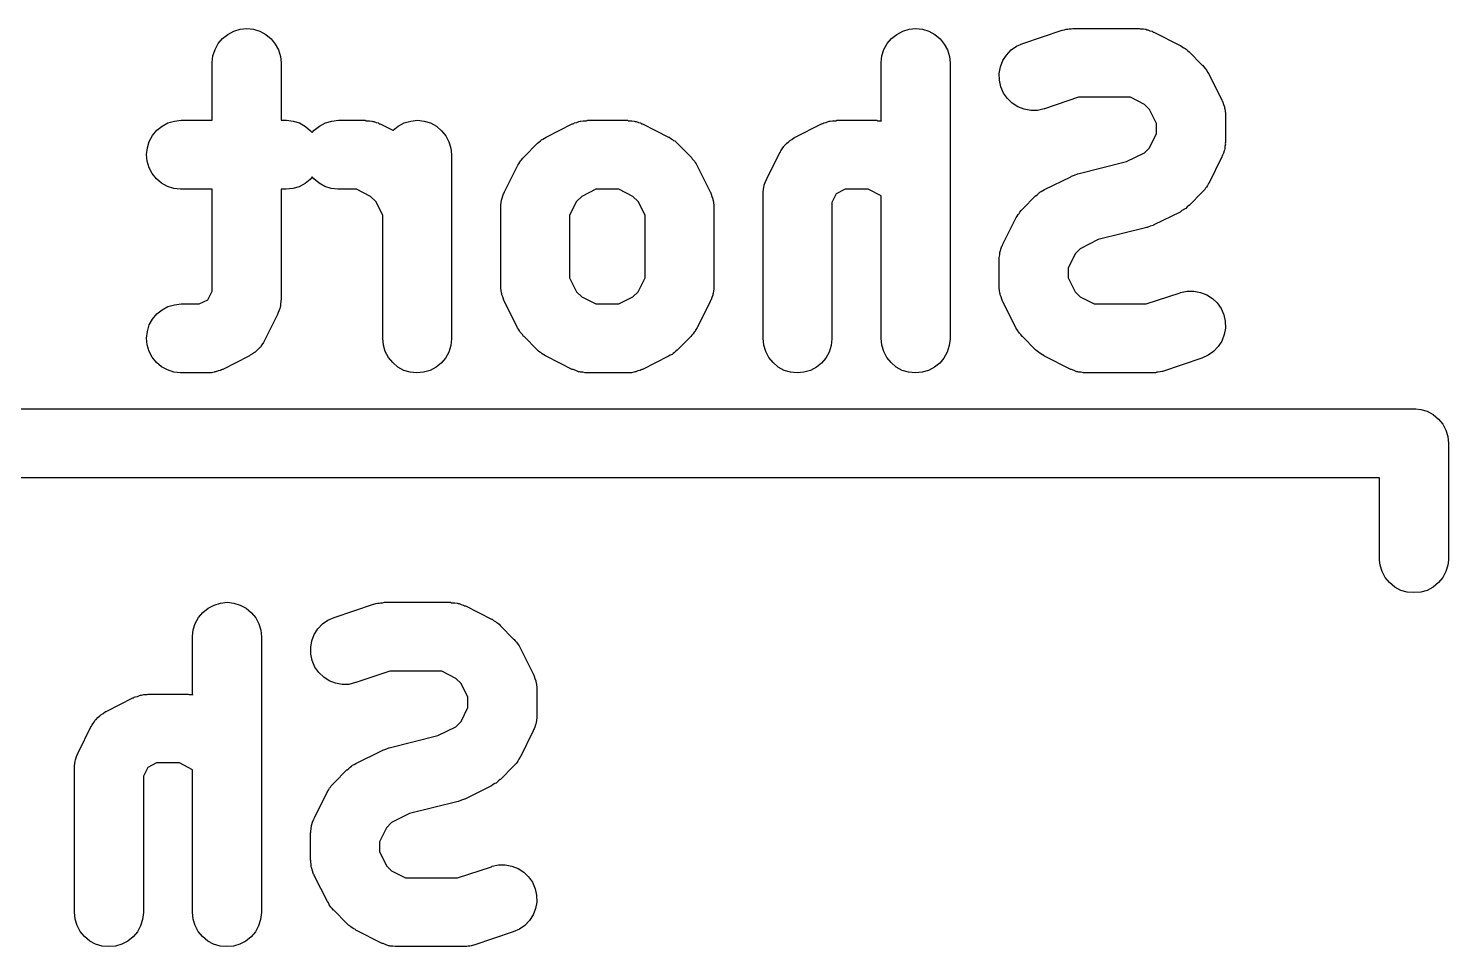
# Model space of a CAD drawing. Extents: x 10 to 156, y -120 to 0.
# Drawn here: x 15.902 to 18.995, y -114.956 to -112.956 of the extents above; entities that cross this region are included whole.
import ezdxf

# ---------------------------------------------------------------- set-up
doc = ezdxf.new("R2010")
doc.units = 0
doc.header["$MEASUREMENT"] = 0
doc.layers.add('BLACK', color=7, linetype='CONTINUOUS')

msp = doc.modelspace()

# ---------------------------------------------------------------- linework, layer by layer
at = {"layer": 'BLACK', "linetype": 'CONTINUOUS'}
for p, q in [((16.3153, -112.989), (16.3247, -112.978)), ((16.3247, -112.978), (16.3361, -112.969)), ((16.3361, -112.969), (16.349, -112.962)), ((16.349, -112.962), (16.3631, -112.958)), ((16.3631, -112.958), (16.3777, -112.956)), ((16.3777, -112.956), (16.3922, -112.958)), ((16.3922, -112.958), (16.4062, -112.962)), ((16.4062, -112.962), (16.4191, -112.969)), ((16.4191, -112.969), (16.4304, -112.979)), ((16.4304, -112.979), (16.4396, -112.99)), ((17.7724, -112.989), (17.7818, -112.978)), ((17.7818, -112.978), (17.7932, -112.969)), ((17.7932, -112.969), (17.8062, -112.962)), ((17.8062, -112.962), (17.8202, -112.958)), ((17.8202, -112.958), (17.8348, -112.956)), ((17.8348, -112.956), (17.8494, -112.958)), ((17.8494, -112.958), (17.8633, -112.962)), ((17.8633, -112.962), (17.8762, -112.969)), ((17.8762, -112.969), (17.8875, -112.979)), ((17.8875, -112.979), (17.8968, -112.99)), ((18.0677, -112.989), (18.1534, -112.96)), ((18.1534, -112.96), (18.1544, -112.96)), ((18.1544, -112.96), (18.1585, -112.959)), ((18.1585, -112.959), (18.1626, -112.958)), ((18.1626, -112.958), (18.1657, -112.958)), ((18.1657, -112.958), (18.1687, -112.957)), ((18.1687, -112.957), (18.1729, -112.957)), ((18.1729, -112.957), (18.1771, -112.956)), ((18.1771, -112.956), (18.32, -112.956)), ((18.32, -112.956), (18.321, -112.956)), ((18.321, -112.956), (18.3232, -112.957)), ((18.3232, -112.957), (18.3254, -112.957)), ((18.3254, -112.957), (18.3305, -112.957)), ((18.3305, -112.957), (18.3356, -112.958)), ((18.3356, -112.958), (18.3377, -112.959)), ((18.3377, -112.959), (18.3399, -112.959)), ((18.3399, -112.959), (18.3447, -112.961)), ((18.3447, -112.961), (18.3495, -112.962)), ((18.3495, -112.962), (18.3515, -112.964)), ((18.3515, -112.964), (18.3535, -112.964)), ((18.3535, -112.964), (18.4107, -112.993)), ((16.3038, -113.016), (16.3082, -113.002)), ((16.3082, -113.002), (16.3153, -112.989)), ((16.4396, -112.99), (16.4465, -113.003)), ((16.4465, -113.003), (16.4507, -113.017)), ((17.7609, -113.016), (17.7653, -113.002)), ((17.7653, -113.002), (17.7724, -112.989)), ((17.8968, -112.99), (17.9036, -113.003)), ((17.9036, -113.003), (17.9079, -113.017)), ((18.0323, -113.014), (18.0424, -113.003)), ((18.0424, -113.003), (18.0543, -112.995)), ((18.0543, -112.995), (18.0677, -112.989)), ((18.4107, -112.993), (18.4116, -112.993)), ((18.4116, -112.993), (18.4152, -112.996)), ((18.4152, -112.996), (18.4189, -112.998)), ((18.4189, -112.998), (18.4213, -113)), ((18.4213, -113), (18.4239, -113.001)), ((18.4239, -113.001), (18.4269, -113.004)), ((18.4269, -113.004), (18.4302, -113.007)), ((18.4302, -113.007), (18.4587, -113.036)), ((16.3021, -113.03), (16.3038, -113.016)), ((16.3021, -113.031), (16.3021, -113.03)), ((16.3021, -113.156), (16.3021, -113.031)), ((16.4507, -113.017), (16.4521, -113.031)), ((16.4521, -113.031), (16.4521, -113.156)), ((17.7593, -113.03), (17.7609, -113.016)), ((17.7593, -113.031), (17.7593, -113.03)), ((17.7593, -113.158), (17.7593, -113.031)), ((17.9079, -113.017), (17.9093, -113.031)), ((17.9093, -113.031), (17.9093, -113.631)), ((18.0166, -113.054), (18.0192, -113.04)), ((18.0192, -113.04), (18.0245, -113.026)), ((18.0245, -113.026), (18.0323, -113.014)), ((18.4587, -113.036), (18.4595, -113.036)), ((18.4595, -113.036), (18.4621, -113.04)), ((18.4621, -113.04), (18.465, -113.043)), ((18.465, -113.043), (18.4667, -113.045)), ((18.017, -113.069), (18.0166, -113.054)), ((18.0201, -113.083), (18.017, -113.069)), ((18.4667, -113.045), (18.4686, -113.048)), ((18.4686, -113.048), (18.4705, -113.051)), ((18.4705, -113.051), (18.4728, -113.055)), ((18.4728, -113.055), (18.5014, -113.112)), ((18.026, -113.097), (18.0201, -113.083)), ((18.0343, -113.109), (18.026, -113.097)), ((18.0449, -113.119), (18.0343, -113.109)), ((18.0572, -113.127), (18.0449, -113.119)), ((18.0708, -113.132), (18.0572, -113.127)), ((18.0852, -113.135), (18.0708, -113.132)), ((18.0998, -113.135), (18.0852, -113.135)), ((18.1141, -113.131), (18.0998, -113.135)), ((18.1151, -113.131), (18.1141, -113.131)), ((18.1893, -113.106), (18.1151, -113.131)), ((18.3023, -113.106), (18.1893, -113.106)), ((18.3327, -113.122), (18.3023, -113.106)), ((18.3441, -113.133), (18.3327, -113.122)), ((18.3593, -113.163), (18.3441, -113.133)), ((18.5014, -113.112), (18.5018, -113.113)), ((18.5018, -113.113), (18.5026, -113.115)), ((18.5026, -113.115), (18.5036, -113.117)), ((18.5036, -113.117), (18.5051, -113.122)), ((18.5051, -113.122), (18.5069, -113.127)), ((18.5069, -113.127), (18.5072, -113.129)), ((18.5072, -113.129), (18.5079, -113.131)), ((18.5079, -113.131), (18.5084, -113.136)), ((18.5084, -113.136), (18.5092, -113.141)), ((16.1928, -113.169), (16.2057, -113.162)), ((16.2057, -113.162), (16.2197, -113.158)), ((16.2197, -113.158), (16.2343, -113.156)), ((16.2343, -113.156), (16.3021, -113.156)), ((16.4521, -113.156), (16.4629, -113.156)), ((16.4629, -113.156), (16.4639, -113.156)), ((16.4639, -113.156), (16.4784, -113.158)), ((16.4784, -113.158), (16.4924, -113.162)), ((16.4924, -113.162), (16.5052, -113.17)), ((16.5356, -113.169), (16.5486, -113.162)), ((16.5486, -113.162), (16.5626, -113.158)), ((16.5626, -113.158), (16.5771, -113.156)), ((16.5771, -113.156), (16.6343, -113.156)), ((16.6343, -113.156), (16.6353, -113.156)), ((16.6353, -113.156), (16.6375, -113.157)), ((16.6375, -113.157), (16.6397, -113.157)), ((16.6397, -113.157), (16.6448, -113.157)), ((16.6448, -113.157), (16.6499, -113.158)), ((16.6499, -113.158), (16.652, -113.159)), ((16.652, -113.159), (16.6542, -113.159)), ((16.6542, -113.159), (16.659, -113.161)), ((16.659, -113.161), (16.6638, -113.162)), ((16.6638, -113.162), (16.6658, -113.164)), ((16.6658, -113.164), (16.6678, -113.164)), ((16.6678, -113.164), (16.6957, -113.178)), ((16.7075, -113.169), (16.7205, -113.162)), ((16.7205, -113.162), (16.7345, -113.158)), ((16.7345, -113.158), (16.7491, -113.156)), ((16.7491, -113.156), (16.7637, -113.158)), ((16.7637, -113.158), (16.7776, -113.162)), ((16.7776, -113.162), (16.7905, -113.169)), ((17.0293, -113.193), (17.0865, -113.164)), ((17.0865, -113.164), (17.0874, -113.164)), ((17.0874, -113.164), (17.0895, -113.163)), ((17.0895, -113.163), (17.0914, -113.162)), ((17.0914, -113.162), (17.0963, -113.161)), ((17.0963, -113.161), (17.1011, -113.159)), ((17.1011, -113.159), (17.1033, -113.158)), ((17.1033, -113.158), (17.1054, -113.158)), ((17.1054, -113.158), (17.1105, -113.157)), ((17.1105, -113.157), (17.1156, -113.157)), ((17.1156, -113.157), (17.1178, -113.157)), ((17.1178, -113.157), (17.12, -113.156)), ((17.12, -113.156), (17.2057, -113.156)), ((17.2057, -113.156), (17.2068, -113.156)), ((17.2068, -113.156), (17.209, -113.157)), ((17.209, -113.157), (17.2112, -113.157)), ((17.2112, -113.157), (17.2162, -113.157)), ((17.2162, -113.157), (17.2213, -113.158)), ((17.2213, -113.158), (17.2234, -113.159)), ((17.2234, -113.159), (17.2256, -113.159)), ((17.2256, -113.159), (17.2304, -113.161)), ((17.2304, -113.161), (17.2353, -113.162)), ((17.2353, -113.162), (17.2372, -113.164)), ((17.2372, -113.164), (17.2393, -113.164)), ((17.2393, -113.164), (17.2964, -113.193)), ((17.5722, -113.193), (17.6293, -113.164)), ((17.6293, -113.164), (17.6303, -113.164)), ((17.6303, -113.164), (17.6323, -113.163)), ((17.6323, -113.163), (17.6343, -113.162)), ((17.6343, -113.162), (17.6392, -113.161)), ((17.6392, -113.161), (17.644, -113.159)), ((17.644, -113.159), (17.6462, -113.158)), ((17.6462, -113.158), (17.6483, -113.158)), ((17.6483, -113.158), (17.6534, -113.157)), ((17.6534, -113.157), (17.6585, -113.157)), ((17.6585, -113.157), (17.6607, -113.157)), ((17.6607, -113.157), (17.6629, -113.156)), ((17.6629, -113.156), (17.7486, -113.156)), ((17.7486, -113.156), (17.7496, -113.156)), ((17.7496, -113.156), (17.7518, -113.157)), ((17.7518, -113.157), (17.754, -113.157)), ((17.754, -113.157), (17.7591, -113.157)), ((17.7591, -113.157), (17.7593, -113.158)), ((18.3593, -113.185), (18.3593, -113.163)), ((18.5092, -113.141), (18.5091, -113.144)), ((18.5091, -113.144), (18.5093, -113.146)), ((18.5093, -113.146), (18.5093, -113.203)), ((16.1651, -113.202), (16.1721, -113.189)), ((16.1721, -113.189), (16.1814, -113.178)), ((16.1814, -113.178), (16.1928, -113.169)), ((16.5052, -113.17), (16.5164, -113.179)), ((16.5164, -113.179), (16.52, -113.183)), ((16.52, -113.183), (16.5243, -113.178)), ((16.5243, -113.178), (16.5356, -113.169)), ((16.6957, -113.178), (16.6961, -113.178)), ((16.6961, -113.178), (16.7075, -113.169)), ((16.7905, -113.169), (16.8018, -113.179)), ((16.8018, -113.179), (16.811, -113.19)), ((16.811, -113.19), (16.8179, -113.203)), ((17.0196, -113.199), (17.022, -113.197)), ((17.022, -113.197), (17.0257, -113.195)), ((17.0257, -113.195), (17.0293, -113.193)), ((17.2964, -113.193), (17.2973, -113.193)), ((17.2973, -113.193), (17.3009, -113.196)), ((17.3009, -113.196), (17.3046, -113.198)), ((17.3046, -113.198), (17.307, -113.2)), ((17.5598, -113.201), (17.5646, -113.198)), ((17.5646, -113.198), (17.5693, -113.194)), ((17.5693, -113.194), (17.5708, -113.194)), ((17.5708, -113.194), (17.5722, -113.193)), ((18.3441, -113.216), (18.3593, -113.185)), ((16.1593, -113.231), (16.1608, -113.216)), ((16.1608, -113.216), (16.1651, -113.202)), ((16.8179, -113.203), (16.8221, -113.217)), ((16.8221, -113.217), (16.8236, -113.231)), ((16.9813, -113.236), (17.0098, -113.207)), ((17.0098, -113.207), (17.0106, -113.206)), ((17.0106, -113.206), (17.0139, -113.204)), ((17.0139, -113.204), (17.0169, -113.201)), ((17.0169, -113.201), (17.0196, -113.199)), ((17.307, -113.2), (17.3096, -113.201)), ((17.3096, -113.201), (17.3126, -113.204)), ((17.3126, -113.204), (17.3159, -113.207)), ((17.3159, -113.207), (17.3445, -113.236)), ((17.5101, -113.284), (17.5386, -113.226)), ((17.5386, -113.226), (17.5391, -113.226)), ((17.5391, -113.226), (17.54, -113.224)), ((17.54, -113.224), (17.5407, -113.223)), ((17.5407, -113.223), (17.544, -113.218)), ((17.544, -113.218), (17.5471, -113.213)), ((17.5471, -113.213), (17.5482, -113.212)), ((17.5482, -113.212), (17.5491, -113.211)), ((17.5491, -113.211), (17.5533, -113.207)), ((17.5533, -113.207), (17.5573, -113.203)), ((17.5573, -113.203), (17.5586, -113.202)), ((17.5586, -113.202), (17.5598, -113.201)), ((18.2938, -113.246), (18.3327, -113.227)), ((18.3327, -113.227), (18.3441, -113.216)), ((18.5048, -113.228), (18.5032, -113.232)), ((18.5066, -113.223), (18.5048, -113.228)), ((18.507, -113.221), (18.5066, -113.223)), ((18.5076, -113.218), (18.507, -113.221)), ((18.5082, -113.213), (18.5076, -113.218)), ((18.5091, -113.208), (18.5082, -113.213)), ((18.5093, -113.204), (18.509, -113.206)), ((18.509, -113.206), (18.5091, -113.208)), ((18.5093, -113.203), (18.5093, -113.204)), ((16.1606, -113.245), (16.1593, -113.231)), ((16.1647, -113.26), (16.1606, -113.245)), ((16.1715, -113.272), (16.1647, -113.26)), ((16.8236, -113.231), (16.8236, -113.631)), ((16.9386, -113.312), (16.9672, -113.255)), ((16.9672, -113.255), (16.9677, -113.254)), ((16.9677, -113.254), (16.97, -113.251)), ((16.97, -113.251), (16.972, -113.247)), ((16.972, -113.247), (16.9739, -113.244)), ((16.9739, -113.244), (16.9756, -113.242)), ((16.9756, -113.242), (16.9786, -113.239)), ((16.9786, -113.239), (16.9813, -113.236)), ((17.3445, -113.236), (17.3452, -113.236)), ((17.3452, -113.236), (17.3478, -113.24)), ((17.3478, -113.24), (17.3507, -113.243)), ((17.3507, -113.243), (17.3524, -113.245)), ((17.3524, -113.245), (17.3543, -113.248)), ((17.3543, -113.248), (17.3563, -113.251)), ((17.3563, -113.251), (17.3585, -113.255)), ((17.3585, -113.255), (17.3871, -113.312)), ((18.1875, -113.273), (18.2938, -113.246)), ((18.5014, -113.236), (18.4728, -113.294)), ((18.5022, -113.234), (18.5014, -113.236)), ((18.5032, -113.232), (18.5022, -113.234)), ((16.1807, -113.284), (16.1715, -113.272)), ((16.1919, -113.293), (16.1807, -113.284)), ((16.5157, -113.285), (16.5044, -113.294)), ((16.52, -113.279), (16.5157, -113.285)), ((16.5236, -113.284), (16.52, -113.279)), ((16.5348, -113.293), (16.5236, -113.284)), ((17.5067, -113.292), (17.5082, -113.288)), ((17.5082, -113.288), (17.5093, -113.286)), ((17.5093, -113.286), (17.5101, -113.284)), ((18.115, -113.307), (18.1722, -113.279)), ((18.1722, -113.279), (18.1731, -113.278)), ((18.1731, -113.278), (18.1734, -113.278)), ((18.1734, -113.278), (18.1737, -113.278)), ((18.1737, -113.278), (18.1803, -113.276)), ((18.1803, -113.276), (18.1869, -113.273)), ((18.1869, -113.273), (18.1872, -113.273)), ((18.1872, -113.273), (18.1875, -113.273)), ((16.2047, -113.3), (16.1919, -113.293)), ((16.2187, -113.305), (16.2047, -113.3)), ((16.2332, -113.306), (16.2187, -113.305)), ((16.2343, -113.306), (16.2332, -113.306)), ((16.3021, -113.306), (16.2343, -113.306)), ((16.3021, -113.528), (16.3021, -113.306)), ((16.4629, -113.306), (16.4521, -113.306)), ((16.4521, -113.306), (16.4521, -113.546)), ((16.4774, -113.305), (16.4629, -113.306)), ((16.4914, -113.301), (16.4774, -113.305)), ((16.5044, -113.294), (16.4914, -113.301)), ((16.5476, -113.3), (16.5348, -113.293)), ((16.5615, -113.305), (16.5476, -113.3)), ((16.5761, -113.306), (16.5615, -113.305)), ((16.5771, -113.306), (16.5761, -113.306)), ((16.6166, -113.306), (16.5771, -113.306)), ((16.647, -113.322), (16.6166, -113.306)), ((16.6584, -113.333), (16.647, -113.322)), ((16.9334, -113.326), (16.9352, -113.321)), ((16.9352, -113.321), (16.9368, -113.316)), ((16.9368, -113.316), (16.9378, -113.314)), ((16.9378, -113.314), (16.9386, -113.312)), ((17.1073, -113.322), (17.0959, -113.333)), ((17.1377, -113.306), (17.1073, -113.322)), ((17.188, -113.306), (17.1377, -113.306)), ((17.2184, -113.322), (17.188, -113.306)), ((17.2298, -113.333), (17.2184, -113.322)), ((17.3871, -113.312), (17.3875, -113.313)), ((17.3875, -113.313), (17.3883, -113.315)), ((17.3883, -113.315), (17.3893, -113.317)), ((17.3893, -113.317), (17.3908, -113.322)), ((17.3908, -113.322), (17.3926, -113.327)), ((17.5021, -113.316), (17.5024, -113.314)), ((17.5021, -113.317), (17.5021, -113.316)), ((17.5021, -113.631), (17.5021, -113.317)), ((17.5023, -113.312), (17.5032, -113.307)), ((17.5024, -113.314), (17.5023, -113.312)), ((17.5032, -113.307), (17.5038, -113.302)), ((17.5038, -113.302), (17.5044, -113.299)), ((17.5044, -113.299), (17.5048, -113.297)), ((17.5048, -113.297), (17.5067, -113.292)), ((17.6616, -113.316), (17.6521, -113.335)), ((17.6806, -113.306), (17.6616, -113.316)), ((17.7309, -113.306), (17.6806, -113.306)), ((17.7593, -113.321), (17.7309, -113.306)), ((17.7593, -113.631), (17.7593, -113.321)), ((18.067, -113.35), (18.0955, -113.321)), ((18.0955, -113.321), (18.0963, -113.321)), ((18.0963, -113.321), (18.0996, -113.318)), ((18.0996, -113.318), (18.1026, -113.315)), ((18.1026, -113.315), (18.1053, -113.313)), ((18.1053, -113.313), (18.1077, -113.311)), ((18.1077, -113.311), (18.1115, -113.309)), ((18.1115, -113.309), (18.115, -113.307)), ((18.4587, -113.313), (18.4302, -113.342)), ((18.4614, -113.31), (18.4587, -113.313)), ((18.4644, -113.307), (18.4614, -113.31)), ((18.4661, -113.304), (18.4644, -113.307)), ((18.468, -113.302), (18.4661, -113.304)), ((18.47, -113.298), (18.468, -113.302)), ((18.4723, -113.294), (18.47, -113.298)), ((18.4728, -113.294), (18.4723, -113.294)), ((16.6736, -113.363), (16.6584, -113.333)), ((16.9307, -113.345), (16.931, -113.342)), ((16.9307, -113.346), (16.9307, -113.345)), ((16.9307, -113.517), (16.9307, -113.346)), ((16.9309, -113.34), (16.9318, -113.335)), ((16.931, -113.342), (16.9309, -113.34)), ((16.9318, -113.335), (16.9324, -113.33)), ((16.9324, -113.33), (16.933, -113.328)), ((16.933, -113.328), (16.9334, -113.326)), ((17.0959, -113.333), (17.0807, -113.363)), ((17.245, -113.363), (17.2298, -113.333)), ((17.3926, -113.327), (17.3929, -113.329)), ((17.3929, -113.329), (17.3936, -113.331)), ((17.3936, -113.331), (17.3941, -113.336)), ((17.3941, -113.336), (17.3949, -113.341)), ((17.3949, -113.341), (17.3948, -113.344)), ((17.3948, -113.344), (17.395, -113.346)), ((17.395, -113.346), (17.395, -113.517)), ((17.6521, -113.335), (17.6521, -113.631)), ((18.0614, -113.356), (18.0643, -113.353)), ((18.0643, -113.353), (18.067, -113.35)), ((18.4143, -113.353), (18.4107, -113.356)), ((18.418, -113.351), (18.4143, -113.353)), ((18.4204, -113.35), (18.418, -113.351)), ((18.4231, -113.348), (18.4204, -113.35)), ((18.4261, -113.345), (18.4231, -113.348)), ((18.4294, -113.342), (18.4261, -113.345)), ((18.4302, -113.342), (18.4294, -113.342)), ((16.6736, -113.631), (16.6736, -113.363)), ((17.0807, -113.363), (17.0807, -113.499)), ((17.245, -113.499), (17.245, -113.363)), ((18.0243, -113.426), (18.0529, -113.369)), ((18.0529, -113.369), (18.0534, -113.368)), ((18.0534, -113.368), (18.0557, -113.365)), ((18.0557, -113.365), (18.0577, -113.361)), ((18.0577, -113.361), (18.0597, -113.359)), ((18.0597, -113.359), (18.0614, -113.356)), ((18.3535, -113.384), (18.3526, -113.385)), ((18.4107, -113.356), (18.3535, -113.384)), ((18.3382, -113.39), (18.2319, -113.416)), ((18.3385, -113.39), (18.3382, -113.39)), ((18.3389, -113.39), (18.3385, -113.39)), ((18.3453, -113.387), (18.3389, -113.39)), ((18.352, -113.385), (18.3453, -113.387)), ((18.3523, -113.385), (18.352, -113.385)), ((18.3526, -113.385), (18.3523, -113.385)), ((18.0175, -113.449), (18.0181, -113.444)), ((18.0181, -113.444), (18.0187, -113.442)), ((18.0187, -113.442), (18.0191, -113.44)), ((18.0191, -113.44), (18.0209, -113.435)), ((18.0209, -113.435), (18.0225, -113.43)), ((18.0225, -113.43), (18.0236, -113.429)), ((18.0236, -113.429), (18.0243, -113.426)), ((18.193, -113.436), (18.1816, -113.447)), ((18.2319, -113.416), (18.193, -113.436)), ((18.0164, -113.459), (18.0167, -113.457)), ((18.0164, -113.46), (18.0164, -113.459)), ((18.0164, -113.517), (18.0164, -113.46)), ((18.0166, -113.455), (18.0175, -113.449)), ((18.0167, -113.457), (18.0166, -113.455)), ((18.1816, -113.447), (18.1664, -113.478)), ((17.0807, -113.499), (17.0959, -113.53)), ((17.2298, -113.53), (17.245, -113.499)), ((18.1664, -113.478), (18.1664, -113.499)), ((18.1664, -113.499), (18.1816, -113.53)), ((16.2927, -113.547), (16.3021, -113.528)), ((16.9309, -113.519), (16.9307, -113.517)), ((16.9308, -113.522), (16.9309, -113.519)), ((16.9316, -113.527), (16.9308, -113.522)), ((16.9321, -113.532), (16.9316, -113.527)), ((16.9328, -113.534), (16.9321, -113.532)), ((16.9331, -113.536), (16.9328, -113.534)), ((16.9349, -113.541), (16.9331, -113.536)), ((17.0959, -113.53), (17.1073, -113.541)), ((17.2184, -113.541), (17.2298, -113.53)), ((17.3923, -113.537), (17.3905, -113.542)), ((17.3927, -113.535), (17.3923, -113.537)), ((17.3934, -113.533), (17.3927, -113.535)), ((17.3939, -113.528), (17.3934, -113.533)), ((17.3948, -113.523), (17.3939, -113.528)), ((17.395, -113.518), (17.3947, -113.52)), ((17.3947, -113.52), (17.3948, -113.523)), ((17.395, -113.517), (17.395, -113.518)), ((18.0166, -113.519), (18.0164, -113.517)), ((18.0166, -113.522), (18.0166, -113.519)), ((18.0174, -113.527), (18.0166, -113.522)), ((18.0179, -113.532), (18.0174, -113.527)), ((18.0185, -113.534), (18.0179, -113.532)), ((18.0188, -113.536), (18.0185, -113.534)), ((18.0206, -113.541), (18.0188, -113.536)), ((18.1816, -113.53), (18.193, -113.541)), ((18.3364, -113.556), (18.4106, -113.532)), ((18.4106, -113.532), (18.4116, -113.531)), ((18.4116, -113.531), (18.4259, -113.528)), ((18.4259, -113.528), (18.4405, -113.528)), ((18.4405, -113.528), (18.4549, -113.531)), ((18.4549, -113.531), (18.4685, -113.536)), ((18.4685, -113.536), (18.4808, -113.544)), ((16.1814, -113.578), (16.1928, -113.569)), ((16.1928, -113.569), (16.2057, -113.562)), ((16.2057, -113.562), (16.2197, -113.558)), ((16.2197, -113.558), (16.2343, -113.556)), ((16.2343, -113.556), (16.2737, -113.556)), ((16.2737, -113.556), (16.2927, -113.547)), ((16.4495, -113.566), (16.4476, -113.57)), ((16.4498, -113.563), (16.4495, -113.566)), ((16.4505, -113.561), (16.4498, -113.563)), ((16.4511, -113.556), (16.4505, -113.561)), ((16.4519, -113.551), (16.4511, -113.556)), ((16.4521, -113.547), (16.4519, -113.549)), ((16.4519, -113.549), (16.4519, -113.551)), ((16.4521, -113.546), (16.4521, -113.547)), ((16.9364, -113.546), (16.9349, -113.541)), ((16.9374, -113.548), (16.9364, -113.546)), ((16.9382, -113.55), (16.9374, -113.548)), ((16.9386, -113.551), (16.9382, -113.55)), ((16.9672, -113.608), (16.9386, -113.551)), ((17.1073, -113.541), (17.1377, -113.556)), ((17.1377, -113.556), (17.188, -113.556)), ((17.188, -113.556), (17.2184, -113.541)), ((17.3871, -113.551), (17.3585, -113.608)), ((17.3879, -113.549), (17.3871, -113.551)), ((17.3889, -113.547), (17.3879, -113.549)), ((17.3905, -113.542), (17.3889, -113.547)), ((18.0221, -113.546), (18.0206, -113.541)), ((18.0231, -113.548), (18.0221, -113.546)), ((18.0239, -113.55), (18.0231, -113.548)), ((18.0243, -113.551), (18.0239, -113.55)), ((18.0529, -113.608), (18.0243, -113.551)), ((18.193, -113.541), (18.2234, -113.556)), ((18.2234, -113.556), (18.3364, -113.556)), ((18.4808, -113.544), (18.4914, -113.554)), ((18.4914, -113.554), (18.4997, -113.566)), ((18.4997, -113.566), (18.5056, -113.58)), ((16.1651, -113.602), (16.1721, -113.589)), ((16.1721, -113.589), (16.1814, -113.578)), ((16.4442, -113.579), (16.4157, -113.636)), ((16.445, -113.577), (16.4442, -113.579)), ((16.4461, -113.575), (16.445, -113.577)), ((16.4476, -113.57), (16.4461, -113.575)), ((18.5056, -113.58), (18.5088, -113.594)), ((18.5088, -113.594), (18.5091, -113.609)), ((16.1593, -113.631), (16.1608, -113.616)), ((16.1606, -113.645), (16.1593, -113.631)), ((16.1608, -113.616), (16.1651, -113.602)), ((16.675, -113.646), (16.6736, -113.631)), ((16.8236, -113.631), (16.8236, -113.632)), ((16.9694, -113.611), (16.9672, -113.608)), ((16.9714, -113.615), (16.9694, -113.611)), ((16.9733, -113.618), (16.9714, -113.615)), ((16.975, -113.62), (16.9733, -113.618)), ((16.9779, -113.623), (16.975, -113.62)), ((16.9805, -113.627), (16.9779, -113.623)), ((16.9813, -113.627), (16.9805, -113.627)), ((17.0098, -113.656), (16.9813, -113.627)), ((17.3445, -113.627), (17.3159, -113.656)), ((17.3471, -113.624), (17.3445, -113.627)), ((17.3501, -113.621), (17.3471, -113.624)), ((17.3518, -113.618), (17.3501, -113.621)), ((17.3538, -113.616), (17.3518, -113.618)), ((17.3557, -113.612), (17.3538, -113.616)), ((17.358, -113.609), (17.3557, -113.612)), ((17.3585, -113.608), (17.358, -113.609)), ((17.5036, -113.646), (17.5021, -113.631)), ((17.6521, -113.631), (17.6521, -113.632)), ((17.7607, -113.646), (17.7593, -113.631)), ((17.9093, -113.631), (17.9093, -113.632)), ((18.0552, -113.611), (18.0529, -113.608)), ((18.0571, -113.615), (18.0552, -113.611)), ((18.059, -113.618), (18.0571, -113.615)), ((18.0607, -113.62), (18.059, -113.618)), ((18.0636, -113.623), (18.0607, -113.62)), ((18.0662, -113.627), (18.0636, -113.623)), ((18.067, -113.627), (18.0662, -113.627)), ((18.0955, -113.656), (18.067, -113.627)), ((18.5065, -113.623), (18.5012, -113.637)), ((18.5091, -113.609), (18.5065, -113.623)), ((16.1647, -113.66), (16.1606, -113.645)), ((16.1715, -113.672), (16.1647, -113.66)), ((16.3945, -113.662), (16.3897, -113.665)), ((16.3957, -113.661), (16.3945, -113.662)), ((16.397, -113.66), (16.3957, -113.661)), ((16.401, -113.656), (16.397, -113.66)), ((16.4051, -113.652), (16.401, -113.656)), ((16.4061, -113.651), (16.4051, -113.652)), ((16.4072, -113.65), (16.4061, -113.651)), ((16.4103, -113.645), (16.4072, -113.65)), ((16.4136, -113.64), (16.4103, -113.645)), ((16.4143, -113.639), (16.4136, -113.64)), ((16.4152, -113.637), (16.4143, -113.639)), ((16.4157, -113.636), (16.4152, -113.637)), ((16.6792, -113.66), (16.675, -113.646)), ((16.6861, -113.673), (16.6792, -113.66)), ((16.8175, -113.661), (16.8105, -113.674)), ((16.8219, -113.647), (16.8175, -113.661)), ((16.8236, -113.632), (16.8219, -113.647)), ((17.0131, -113.659), (17.0098, -113.656)), ((17.0161, -113.661), (17.0131, -113.659)), ((17.0187, -113.663), (17.0161, -113.661)), ((17.3088, -113.662), (17.3061, -113.664)), ((17.3119, -113.659), (17.3088, -113.662)), ((17.3151, -113.657), (17.3119, -113.659)), ((17.3159, -113.656), (17.3151, -113.657)), ((17.5078, -113.66), (17.5036, -113.646)), ((17.5147, -113.673), (17.5078, -113.66)), ((17.6461, -113.661), (17.639, -113.674)), ((17.6505, -113.647), (17.6461, -113.661)), ((17.6521, -113.632), (17.6505, -113.647)), ((17.7649, -113.66), (17.7607, -113.646)), ((17.7718, -113.673), (17.7649, -113.66)), ((17.9032, -113.661), (17.8962, -113.674)), ((17.9076, -113.647), (17.9032, -113.661)), ((17.9093, -113.632), (17.9076, -113.647)), ((18.0988, -113.659), (18.0955, -113.656)), ((18.1018, -113.661), (18.0988, -113.659)), ((18.1044, -113.663), (18.1018, -113.661)), ((18.4833, -113.66), (18.4714, -113.668)), ((18.4934, -113.649), (18.4833, -113.66)), ((18.5012, -113.637), (18.4934, -113.649)), ((16.1807, -113.684), (16.1715, -113.672)), ((16.1919, -113.693), (16.1807, -113.684)), ((16.2047, -113.7), (16.1919, -113.693)), ((16.3821, -113.67), (16.325, -113.699)), ((16.3835, -113.669), (16.3821, -113.67)), ((16.385, -113.668), (16.3835, -113.669)), ((16.3897, -113.665), (16.385, -113.668)), ((16.6954, -113.684), (16.6861, -113.673)), ((16.7066, -113.694), (16.6954, -113.684)), ((16.801, -113.685), (16.7896, -113.694)), ((16.8105, -113.674), (16.801, -113.685)), ((17.0211, -113.665), (17.0187, -113.663)), ((17.0248, -113.667), (17.0211, -113.665)), ((17.0284, -113.669), (17.0248, -113.667)), ((17.0293, -113.67), (17.0284, -113.669)), ((17.0865, -113.699), (17.0293, -113.67)), ((17.2964, -113.67), (17.2393, -113.699)), ((17.3, -113.668), (17.2964, -113.67)), ((17.3037, -113.666), (17.3, -113.668)), ((17.3061, -113.664), (17.3037, -113.666)), ((17.5239, -113.684), (17.5147, -113.673)), ((17.5352, -113.694), (17.5239, -113.684)), ((17.6296, -113.685), (17.6182, -113.694)), ((17.639, -113.674), (17.6296, -113.685)), ((17.7811, -113.684), (17.7718, -113.673)), ((17.7923, -113.694), (17.7811, -113.684)), ((17.8868, -113.685), (17.8754, -113.694)), ((17.8962, -113.674), (17.8868, -113.685)), ((18.1068, -113.665), (18.1044, -113.663)), ((18.1106, -113.667), (18.1068, -113.665)), ((18.1141, -113.669), (18.1106, -113.667)), ((18.115, -113.67), (18.1141, -113.669)), ((18.1722, -113.699), (18.115, -113.67)), ((18.458, -113.674), (18.3723, -113.703)), ((18.4714, -113.668), (18.458, -113.674)), ((16.2187, -113.705), (16.2047, -113.7)), ((16.2332, -113.706), (16.2187, -113.705)), ((16.2343, -113.706), (16.2332, -113.706)), ((16.2914, -113.706), (16.2343, -113.706)), ((16.2936, -113.706), (16.2914, -113.706)), ((16.2958, -113.706), (16.2936, -113.706)), ((16.3009, -113.706), (16.2958, -113.706)), ((16.306, -113.705), (16.3009, -113.706)), ((16.3081, -113.704), (16.306, -113.705)), ((16.3103, -113.704), (16.3081, -113.704)), ((16.3151, -113.702), (16.3103, -113.704)), ((16.32, -113.701), (16.3151, -113.702)), ((16.322, -113.7), (16.32, -113.701)), ((16.324, -113.699), (16.322, -113.7)), ((16.325, -113.699), (16.324, -113.699)), ((16.7195, -113.701), (16.7066, -113.694)), ((16.7335, -113.705), (16.7195, -113.701)), ((16.748, -113.706), (16.7335, -113.705)), ((16.7626, -113.705), (16.748, -113.706)), ((16.7767, -113.701), (16.7626, -113.705)), ((16.7896, -113.694), (16.7767, -113.701)), ((17.0885, -113.699), (17.0865, -113.699)), ((17.0905, -113.7), (17.0885, -113.699)), ((17.0953, -113.702), (17.0905, -113.7)), ((17.1001, -113.704), (17.0953, -113.702)), ((17.1023, -113.704), (17.1001, -113.704)), ((17.1044, -113.705), (17.1023, -113.704)), ((17.1095, -113.705), (17.1044, -113.705)), ((17.1146, -113.706), (17.1095, -113.705)), ((17.1168, -113.706), (17.1146, -113.706)), ((17.119, -113.706), (17.1168, -113.706)), ((17.12, -113.706), (17.119, -113.706)), ((17.2057, -113.706), (17.12, -113.706)), ((17.2079, -113.706), (17.2057, -113.706)), ((17.2101, -113.706), (17.2079, -113.706)), ((17.2152, -113.706), (17.2101, -113.706)), ((17.2203, -113.705), (17.2152, -113.706)), ((17.2224, -113.704), (17.2203, -113.705)), ((17.2246, -113.704), (17.2224, -113.704)), ((17.2294, -113.702), (17.2246, -113.704)), ((17.2343, -113.701), (17.2294, -113.702)), ((17.2362, -113.7), (17.2343, -113.701)), ((17.2383, -113.699), (17.2362, -113.7)), ((17.2393, -113.699), (17.2383, -113.699)), ((17.5481, -113.701), (17.5352, -113.694)), ((17.5621, -113.705), (17.5481, -113.701)), ((17.5766, -113.706), (17.5621, -113.705)), ((17.5912, -113.705), (17.5766, -113.706)), ((17.6052, -113.701), (17.5912, -113.705)), ((17.6182, -113.694), (17.6052, -113.701)), ((17.8052, -113.701), (17.7923, -113.694)), ((17.8192, -113.705), (17.8052, -113.701)), ((17.8338, -113.706), (17.8192, -113.705)), ((17.8483, -113.705), (17.8338, -113.706)), ((17.8624, -113.701), (17.8483, -113.705)), ((17.8754, -113.694), (17.8624, -113.701)), ((18.1742, -113.699), (18.1722, -113.699)), ((18.1762, -113.7), (18.1742, -113.699)), ((18.1811, -113.702), (18.1762, -113.7)), ((18.1858, -113.704), (18.1811, -113.702)), ((18.188, -113.704), (18.1858, -113.704)), ((18.1901, -113.705), (18.188, -113.704)), ((18.1952, -113.705), (18.1901, -113.705)), ((18.2003, -113.706), (18.1952, -113.705)), ((18.2025, -113.706), (18.2003, -113.706)), ((18.2047, -113.706), (18.2025, -113.706)), ((18.2057, -113.706), (18.2047, -113.706)), ((18.3486, -113.706), (18.2057, -113.706)), ((18.3528, -113.706), (18.3486, -113.706)), ((18.357, -113.706), (18.3528, -113.706)), ((18.36, -113.705), (18.357, -113.706)), ((18.3631, -113.705), (18.36, -113.705)), ((18.3672, -113.704), (18.3631, -113.705)), ((18.3713, -113.703), (18.3672, -113.704)), ((18.3723, -113.703), (18.3713, -113.703)), ((15.4237, -113.785), (18.9163, -113.785)), ((18.9163, -113.785), (18.92, -113.785)), ((18.92, -113.785), (18.9237, -113.785)), ((18.9237, -113.785), (18.9347, -113.786)), ((18.9347, -113.786), (18.9488, -113.79)), ((18.9488, -113.79), (18.9619, -113.797)), ((18.9619, -113.797), (18.9733, -113.807)), ((18.9733, -113.807), (18.9827, -113.818)), ((18.9827, -113.818), (18.9896, -113.831)), ((18.9896, -113.831), (18.9939, -113.845)), ((18.9939, -113.845), (18.9954, -113.86)), ((18.9954, -113.86), (18.995, -113.864)), ((18.995, -113.864), (18.995, -114.114)), ((18.845, -113.935), (15.495, -113.935)), ((18.845, -114.114), (18.845, -113.935)), ((18.8461, -114.125), (18.845, -114.114)), ((18.8504, -114.139), (18.8461, -114.125)), ((18.9939, -114.125), (18.9896, -114.139)), ((18.995, -114.114), (18.9939, -114.125)), ((18.8573, -114.152), (18.8504, -114.139)), ((18.8667, -114.163), (18.8573, -114.152)), ((18.9827, -114.152), (18.9733, -114.163)), ((18.9896, -114.139), (18.9827, -114.152)), ((18.8781, -114.173), (18.8667, -114.163)), ((18.8912, -114.18), (18.8781, -114.173)), ((18.9053, -114.184), (18.8912, -114.18)), ((18.92, -114.185), (18.9053, -114.184)), ((18.9347, -114.184), (18.92, -114.185)), ((18.9488, -114.18), (18.9347, -114.184)), ((18.9619, -114.173), (18.9488, -114.18)), ((18.9733, -114.163), (18.9619, -114.173)), ((16.2818, -114.228), (16.2932, -114.219)), ((16.2932, -114.219), (16.3062, -114.212)), ((16.3062, -114.212), (16.3202, -114.208)), ((16.3202, -114.208), (16.3348, -114.206)), ((16.3348, -114.206), (16.3494, -114.208)), ((16.3494, -114.208), (16.3633, -114.212)), ((16.3633, -114.212), (16.3762, -114.219)), ((16.3762, -114.219), (16.3875, -114.229)), ((16.5677, -114.239), (16.6534, -114.21)), ((16.6534, -114.21), (16.6544, -114.21)), ((16.6544, -114.21), (16.6585, -114.209)), ((16.6585, -114.209), (16.6626, -114.208)), ((16.6626, -114.208), (16.6657, -114.208)), ((16.6657, -114.208), (16.6687, -114.207)), ((16.6687, -114.207), (16.6729, -114.207)), ((16.6729, -114.207), (16.6771, -114.206)), ((16.6771, -114.206), (16.82, -114.206)), ((16.82, -114.206), (16.821, -114.206)), ((16.821, -114.206), (16.8232, -114.207)), ((16.8232, -114.207), (16.8254, -114.207)), ((16.8254, -114.207), (16.8305, -114.207)), ((16.8305, -114.207), (16.8356, -114.208)), ((16.8356, -114.208), (16.8377, -114.209)), ((16.8377, -114.209), (16.8399, -114.209)), ((16.8399, -114.209), (16.8447, -114.211)), ((16.8447, -114.211), (16.8495, -114.212)), ((16.8495, -114.212), (16.8515, -114.214)), ((16.8515, -114.214), (16.8535, -114.214)), ((16.8535, -114.214), (16.9107, -114.243)), ((16.2653, -114.252), (16.2724, -114.239)), ((16.2724, -114.239), (16.2818, -114.228)), ((16.3875, -114.229), (16.3968, -114.24)), ((16.3968, -114.24), (16.4036, -114.253)), ((16.5424, -114.253), (16.5543, -114.245)), ((16.5543, -114.245), (16.5677, -114.239)), ((16.9107, -114.243), (16.9116, -114.243)), ((16.9116, -114.243), (16.9152, -114.246)), ((16.9152, -114.246), (16.9189, -114.248)), ((16.9189, -114.248), (16.9213, -114.25)), ((16.9213, -114.25), (16.9239, -114.251)), ((16.2593, -114.28), (16.2609, -114.266)), ((16.2593, -114.281), (16.2593, -114.28)), ((16.2593, -114.408), (16.2593, -114.281)), ((16.2609, -114.266), (16.2653, -114.252)), ((16.4036, -114.253), (16.4079, -114.267)), ((16.4079, -114.267), (16.4093, -114.281)), ((16.4093, -114.281), (16.4093, -114.881)), ((16.5192, -114.29), (16.5245, -114.276)), ((16.5245, -114.276), (16.5323, -114.264)), ((16.5323, -114.264), (16.5424, -114.253)), ((16.9239, -114.251), (16.9269, -114.254)), ((16.9269, -114.254), (16.9302, -114.257)), ((16.9302, -114.257), (16.9587, -114.286)), ((16.5166, -114.304), (16.5192, -114.29)), ((16.517, -114.319), (16.5166, -114.304)), ((16.9587, -114.286), (16.9595, -114.286)), ((16.9595, -114.286), (16.9621, -114.29)), ((16.9621, -114.29), (16.965, -114.293)), ((16.965, -114.293), (16.9667, -114.295)), ((16.9667, -114.295), (16.9686, -114.298)), ((16.9686, -114.298), (16.9705, -114.301)), ((16.9705, -114.301), (16.9728, -114.305)), ((16.9728, -114.305), (17.0014, -114.362)), ((16.5201, -114.333), (16.517, -114.319)), ((16.526, -114.347), (16.5201, -114.333)), ((16.5343, -114.359), (16.526, -114.347)), ((16.5449, -114.369), (16.5343, -114.359)), ((16.5572, -114.377), (16.5449, -114.369)), ((16.6893, -114.356), (16.6151, -114.381)), ((16.8023, -114.356), (16.6893, -114.356)), ((16.8327, -114.372), (16.8023, -114.356)), ((16.8441, -114.383), (16.8327, -114.372)), ((17.0014, -114.362), (17.0018, -114.363)), ((17.0018, -114.363), (17.0026, -114.365)), ((17.0026, -114.365), (17.0036, -114.367)), ((17.0036, -114.367), (17.0051, -114.372)), ((17.0051, -114.372), (17.0069, -114.377)), ((16.5708, -114.382), (16.5572, -114.377)), ((16.5852, -114.385), (16.5708, -114.382)), ((16.5998, -114.385), (16.5852, -114.385)), ((16.6141, -114.381), (16.5998, -114.385)), ((16.6151, -114.381), (16.6141, -114.381)), ((16.8593, -114.413), (16.8441, -114.383)), ((17.0069, -114.377), (17.0072, -114.379)), ((17.0072, -114.379), (17.0079, -114.381)), ((17.0079, -114.381), (17.0084, -114.386)), ((17.0084, -114.386), (17.0092, -114.391)), ((17.0092, -114.391), (17.0091, -114.394)), ((17.0091, -114.394), (17.0093, -114.396)), ((17.0093, -114.396), (17.0093, -114.453)), ((16.0722, -114.443), (16.1293, -114.414)), ((16.1293, -114.414), (16.1303, -114.414)), ((16.1303, -114.414), (16.1323, -114.413)), ((16.1323, -114.413), (16.1343, -114.412)), ((16.1343, -114.412), (16.1392, -114.411)), ((16.1392, -114.411), (16.144, -114.409)), ((16.144, -114.409), (16.1462, -114.408)), ((16.1462, -114.408), (16.1483, -114.408)), ((16.1483, -114.408), (16.1534, -114.407)), ((16.1534, -114.407), (16.1585, -114.407)), ((16.1585, -114.407), (16.1607, -114.407)), ((16.1607, -114.407), (16.1629, -114.406)), ((16.1629, -114.406), (16.2486, -114.406)), ((16.2486, -114.406), (16.2496, -114.406)), ((16.2496, -114.406), (16.2518, -114.407)), ((16.2518, -114.407), (16.254, -114.407)), ((16.254, -114.407), (16.2591, -114.407)), ((16.2591, -114.407), (16.2593, -114.408)), ((16.8441, -114.466), (16.8593, -114.435)), ((16.8593, -114.435), (16.8593, -114.413)), ((16.044, -114.468), (16.0471, -114.463)), ((16.0471, -114.463), (16.0482, -114.462)), ((16.0482, -114.462), (16.0491, -114.461)), ((16.0491, -114.461), (16.0533, -114.457)), ((16.0533, -114.457), (16.0573, -114.453)), ((16.0573, -114.453), (16.0586, -114.452)), ((16.0586, -114.452), (16.0598, -114.451)), ((16.0598, -114.451), (16.0646, -114.448)), ((16.0646, -114.448), (16.0693, -114.444)), ((16.0693, -114.444), (16.0708, -114.444)), ((16.0708, -114.444), (16.0722, -114.443)), ((16.8327, -114.477), (16.8441, -114.466)), ((17.0082, -114.463), (17.0076, -114.468)), ((17.0091, -114.458), (17.0082, -114.463)), ((17.0093, -114.454), (17.009, -114.456)), ((17.009, -114.456), (17.0091, -114.458)), ((17.0093, -114.453), (17.0093, -114.454)), ((16.0101, -114.534), (16.0386, -114.476)), ((16.0386, -114.476), (16.0391, -114.476)), ((16.0391, -114.476), (16.04, -114.474)), ((16.04, -114.474), (16.0407, -114.473)), ((16.0407, -114.473), (16.044, -114.468)), ((16.6875, -114.523), (16.7938, -114.496)), ((16.7938, -114.496), (16.8327, -114.477)), ((17.0014, -114.486), (16.9728, -114.544)), ((17.0022, -114.484), (17.0014, -114.486)), ((17.0032, -114.482), (17.0022, -114.484)), ((17.0048, -114.478), (17.0032, -114.482)), ((17.0066, -114.473), (17.0048, -114.478)), ((17.007, -114.471), (17.0066, -114.473)), ((17.0076, -114.468), (17.007, -114.471)), ((16.6722, -114.529), (16.6731, -114.528)), ((16.6731, -114.528), (16.6734, -114.528)), ((16.6734, -114.528), (16.6737, -114.528)), ((16.6737, -114.528), (16.6803, -114.526)), ((16.6803, -114.526), (16.6869, -114.523)), ((16.6869, -114.523), (16.6872, -114.523)), ((16.6872, -114.523), (16.6875, -114.523)), ((16.0023, -114.562), (16.0032, -114.557)), ((16.0032, -114.557), (16.0038, -114.552)), ((16.0038, -114.552), (16.0044, -114.549)), ((16.0044, -114.549), (16.0048, -114.547)), ((16.0048, -114.547), (16.0067, -114.542)), ((16.0067, -114.542), (16.0082, -114.538)), ((16.0082, -114.538), (16.0093, -114.536)), ((16.0093, -114.536), (16.0101, -114.534)), ((16.1806, -114.556), (16.1616, -114.566)), ((16.2309, -114.556), (16.1806, -114.556)), ((16.2593, -114.571), (16.2309, -114.556)), ((16.6077, -114.561), (16.6115, -114.559)), ((16.6115, -114.559), (16.615, -114.557)), ((16.615, -114.557), (16.6722, -114.529)), ((16.9644, -114.557), (16.9614, -114.56)), ((16.9661, -114.554), (16.9644, -114.557)), ((16.968, -114.552), (16.9661, -114.554)), ((16.97, -114.548), (16.968, -114.552)), ((16.9723, -114.544), (16.97, -114.548)), ((16.9728, -114.544), (16.9723, -114.544)), ((16.0021, -114.566), (16.0024, -114.564)), ((16.0021, -114.567), (16.0021, -114.566)), ((16.0021, -114.881), (16.0021, -114.567)), ((16.0024, -114.564), (16.0023, -114.562)), ((16.1616, -114.566), (16.1521, -114.585)), ((16.1521, -114.585), (16.1521, -114.881)), ((16.2593, -114.881), (16.2593, -114.571)), ((16.567, -114.6), (16.5955, -114.571)), ((16.5955, -114.571), (16.5963, -114.571)), ((16.5963, -114.571), (16.5996, -114.568)), ((16.5996, -114.568), (16.6026, -114.565)), ((16.6026, -114.565), (16.6053, -114.563)), ((16.6053, -114.563), (16.6077, -114.561)), ((16.9587, -114.563), (16.9302, -114.592)), ((16.9614, -114.56), (16.9587, -114.563)), ((16.5243, -114.676), (16.5529, -114.619)), ((16.5529, -114.619), (16.5534, -114.618)), ((16.5534, -114.618), (16.5557, -114.615)), ((16.5557, -114.615), (16.5577, -114.611)), ((16.5577, -114.611), (16.5597, -114.609)), ((16.5597, -114.609), (16.5614, -114.606)), ((16.5614, -114.606), (16.5643, -114.603)), ((16.5643, -114.603), (16.567, -114.6)), ((16.9107, -114.606), (16.8535, -114.634)), ((16.9143, -114.603), (16.9107, -114.606)), ((16.918, -114.601), (16.9143, -114.603)), ((16.9204, -114.6), (16.918, -114.601)), ((16.9231, -114.598), (16.9204, -114.6)), ((16.9261, -114.595), (16.9231, -114.598)), ((16.9294, -114.592), (16.9261, -114.595)), ((16.9302, -114.592), (16.9294, -114.592)), ((16.8382, -114.64), (16.7319, -114.666)), ((16.8385, -114.64), (16.8382, -114.64)), ((16.8389, -114.64), (16.8385, -114.64)), ((16.8453, -114.637), (16.8389, -114.64)), ((16.852, -114.635), (16.8453, -114.637)), ((16.8523, -114.635), (16.852, -114.635)), ((16.8526, -114.635), (16.8523, -114.635)), ((16.8535, -114.634), (16.8526, -114.635)), ((16.5209, -114.685), (16.5225, -114.68)), ((16.5225, -114.68), (16.5236, -114.679)), ((16.5236, -114.679), (16.5243, -114.676)), ((16.7319, -114.666), (16.693, -114.686)), ((16.5164, -114.709), (16.5167, -114.707)), ((16.5164, -114.71), (16.5164, -114.709)), ((16.5164, -114.767), (16.5164, -114.71)), ((16.5166, -114.705), (16.5175, -114.699)), ((16.5167, -114.707), (16.5166, -114.705)), ((16.5175, -114.699), (16.5181, -114.694)), ((16.5181, -114.694), (16.5187, -114.692)), ((16.5187, -114.692), (16.5191, -114.69)), ((16.5191, -114.69), (16.5209, -114.685)), ((16.6816, -114.697), (16.6664, -114.728)), ((16.693, -114.686), (16.6816, -114.697)), ((16.6664, -114.728), (16.6664, -114.749)), ((16.5166, -114.769), (16.5164, -114.767)), ((16.5166, -114.772), (16.5166, -114.769)), ((16.5174, -114.777), (16.5166, -114.772)), ((16.6664, -114.749), (16.6816, -114.78)), ((16.5179, -114.782), (16.5174, -114.777)), ((16.5185, -114.784), (16.5179, -114.782)), ((16.5188, -114.786), (16.5185, -114.784)), ((16.5206, -114.791), (16.5188, -114.786)), ((16.5221, -114.796), (16.5206, -114.791)), ((16.5231, -114.798), (16.5221, -114.796)), ((16.5239, -114.8), (16.5231, -114.798)), ((16.5243, -114.801), (16.5239, -114.8)), ((16.5529, -114.858), (16.5243, -114.801)), ((16.6816, -114.78), (16.693, -114.791)), ((16.693, -114.791), (16.7234, -114.806)), ((16.7234, -114.806), (16.8364, -114.806)), ((16.8364, -114.806), (16.9106, -114.782)), ((16.9106, -114.782), (16.9116, -114.781)), ((16.9116, -114.781), (16.9259, -114.778)), ((16.9259, -114.778), (16.9405, -114.778)), ((16.9405, -114.778), (16.9549, -114.781)), ((16.9549, -114.781), (16.9685, -114.786)), ((16.9685, -114.786), (16.9808, -114.794)), ((16.9808, -114.794), (16.9914, -114.804)), ((16.9914, -114.804), (16.9997, -114.816)), ((16.9997, -114.816), (17.0056, -114.83)), ((17.0056, -114.83), (17.0088, -114.844)), ((16.5552, -114.861), (16.5529, -114.858)), ((16.5571, -114.865), (16.5552, -114.861)), ((16.559, -114.868), (16.5571, -114.865)), ((16.5607, -114.87), (16.559, -114.868)), ((17.0091, -114.859), (17.0065, -114.873)), ((17.0088, -114.844), (17.0091, -114.859)), ((16.0036, -114.896), (16.0021, -114.881)), ((16.0078, -114.91), (16.0036, -114.896)), ((16.1505, -114.897), (16.1461, -114.911)), ((16.1521, -114.882), (16.1505, -114.897)), ((16.1521, -114.881), (16.1521, -114.882)), ((16.2607, -114.896), (16.2593, -114.881)), ((16.2649, -114.91), (16.2607, -114.896)), ((16.4076, -114.897), (16.4032, -114.911)), ((16.4093, -114.882), (16.4076, -114.897)), ((16.4093, -114.881), (16.4093, -114.882)), ((16.5636, -114.873), (16.5607, -114.87)), ((16.5662, -114.877), (16.5636, -114.873)), ((16.567, -114.877), (16.5662, -114.877)), ((16.5955, -114.906), (16.567, -114.877)), ((16.9934, -114.899), (16.9833, -114.91)), ((17.0012, -114.887), (16.9934, -114.899)), ((17.0065, -114.873), (17.0012, -114.887)), ((16.0147, -114.923), (16.0078, -114.91)), ((16.0239, -114.934), (16.0147, -114.923)), ((16.139, -114.924), (16.1296, -114.935)), ((16.1461, -114.911), (16.139, -114.924)), ((16.2718, -114.923), (16.2649, -114.91)), ((16.2811, -114.934), (16.2718, -114.923)), ((16.3962, -114.924), (16.3868, -114.935)), ((16.4032, -114.911), (16.3962, -114.924)), ((16.5988, -114.909), (16.5955, -114.906)), ((16.6018, -114.911), (16.5988, -114.909)), ((16.6044, -114.913), (16.6018, -114.911)), ((16.6068, -114.915), (16.6044, -114.913)), ((16.6106, -114.917), (16.6068, -114.915)), ((16.6141, -114.919), (16.6106, -114.917)), ((16.615, -114.92), (16.6141, -114.919)), ((16.6722, -114.949), (16.615, -114.92)), ((16.958, -114.924), (16.8723, -114.953)), ((16.9714, -114.918), (16.958, -114.924)), ((16.9833, -114.91), (16.9714, -114.918)), ((16.0352, -114.944), (16.0239, -114.934)), ((16.0481, -114.951), (16.0352, -114.944)), ((16.0621, -114.955), (16.0481, -114.951)), ((16.0766, -114.956), (16.0621, -114.955)), ((16.0912, -114.955), (16.0766, -114.956)), ((16.1052, -114.951), (16.0912, -114.955)), ((16.1182, -114.944), (16.1052, -114.951)), ((16.1296, -114.935), (16.1182, -114.944)), ((16.2923, -114.944), (16.2811, -114.934)), ((16.3052, -114.951), (16.2923, -114.944)), ((16.3192, -114.955), (16.3052, -114.951)), ((16.3338, -114.956), (16.3192, -114.955)), ((16.3483, -114.955), (16.3338, -114.956)), ((16.3624, -114.951), (16.3483, -114.955)), ((16.3754, -114.944), (16.3624, -114.951)), ((16.3868, -114.935), (16.3754, -114.944)), ((16.6742, -114.949), (16.6722, -114.949)), ((16.6762, -114.95), (16.6742, -114.949)), ((16.6811, -114.952), (16.6762, -114.95)), ((16.6858, -114.954), (16.6811, -114.952)), ((16.688, -114.954), (16.6858, -114.954)), ((16.6901, -114.955), (16.688, -114.954)), ((16.6952, -114.955), (16.6901, -114.955)), ((16.7003, -114.956), (16.6952, -114.955)), ((16.7025, -114.956), (16.7003, -114.956)), ((16.7047, -114.956), (16.7025, -114.956)), ((16.7057, -114.956), (16.7047, -114.956)), ((16.8486, -114.956), (16.7057, -114.956)), ((16.8528, -114.956), (16.8486, -114.956)), ((16.857, -114.956), (16.8528, -114.956)), ((16.86, -114.955), (16.857, -114.956)), ((16.8631, -114.955), (16.86, -114.955)), ((16.8672, -114.954), (16.8631, -114.955)), ((16.8713, -114.953), (16.8672, -114.954)), ((16.8723, -114.953), (16.8713, -114.953))]:
    msp.add_line(p, q, dxfattribs=at)

doc.saveas('drawing.dxf')
